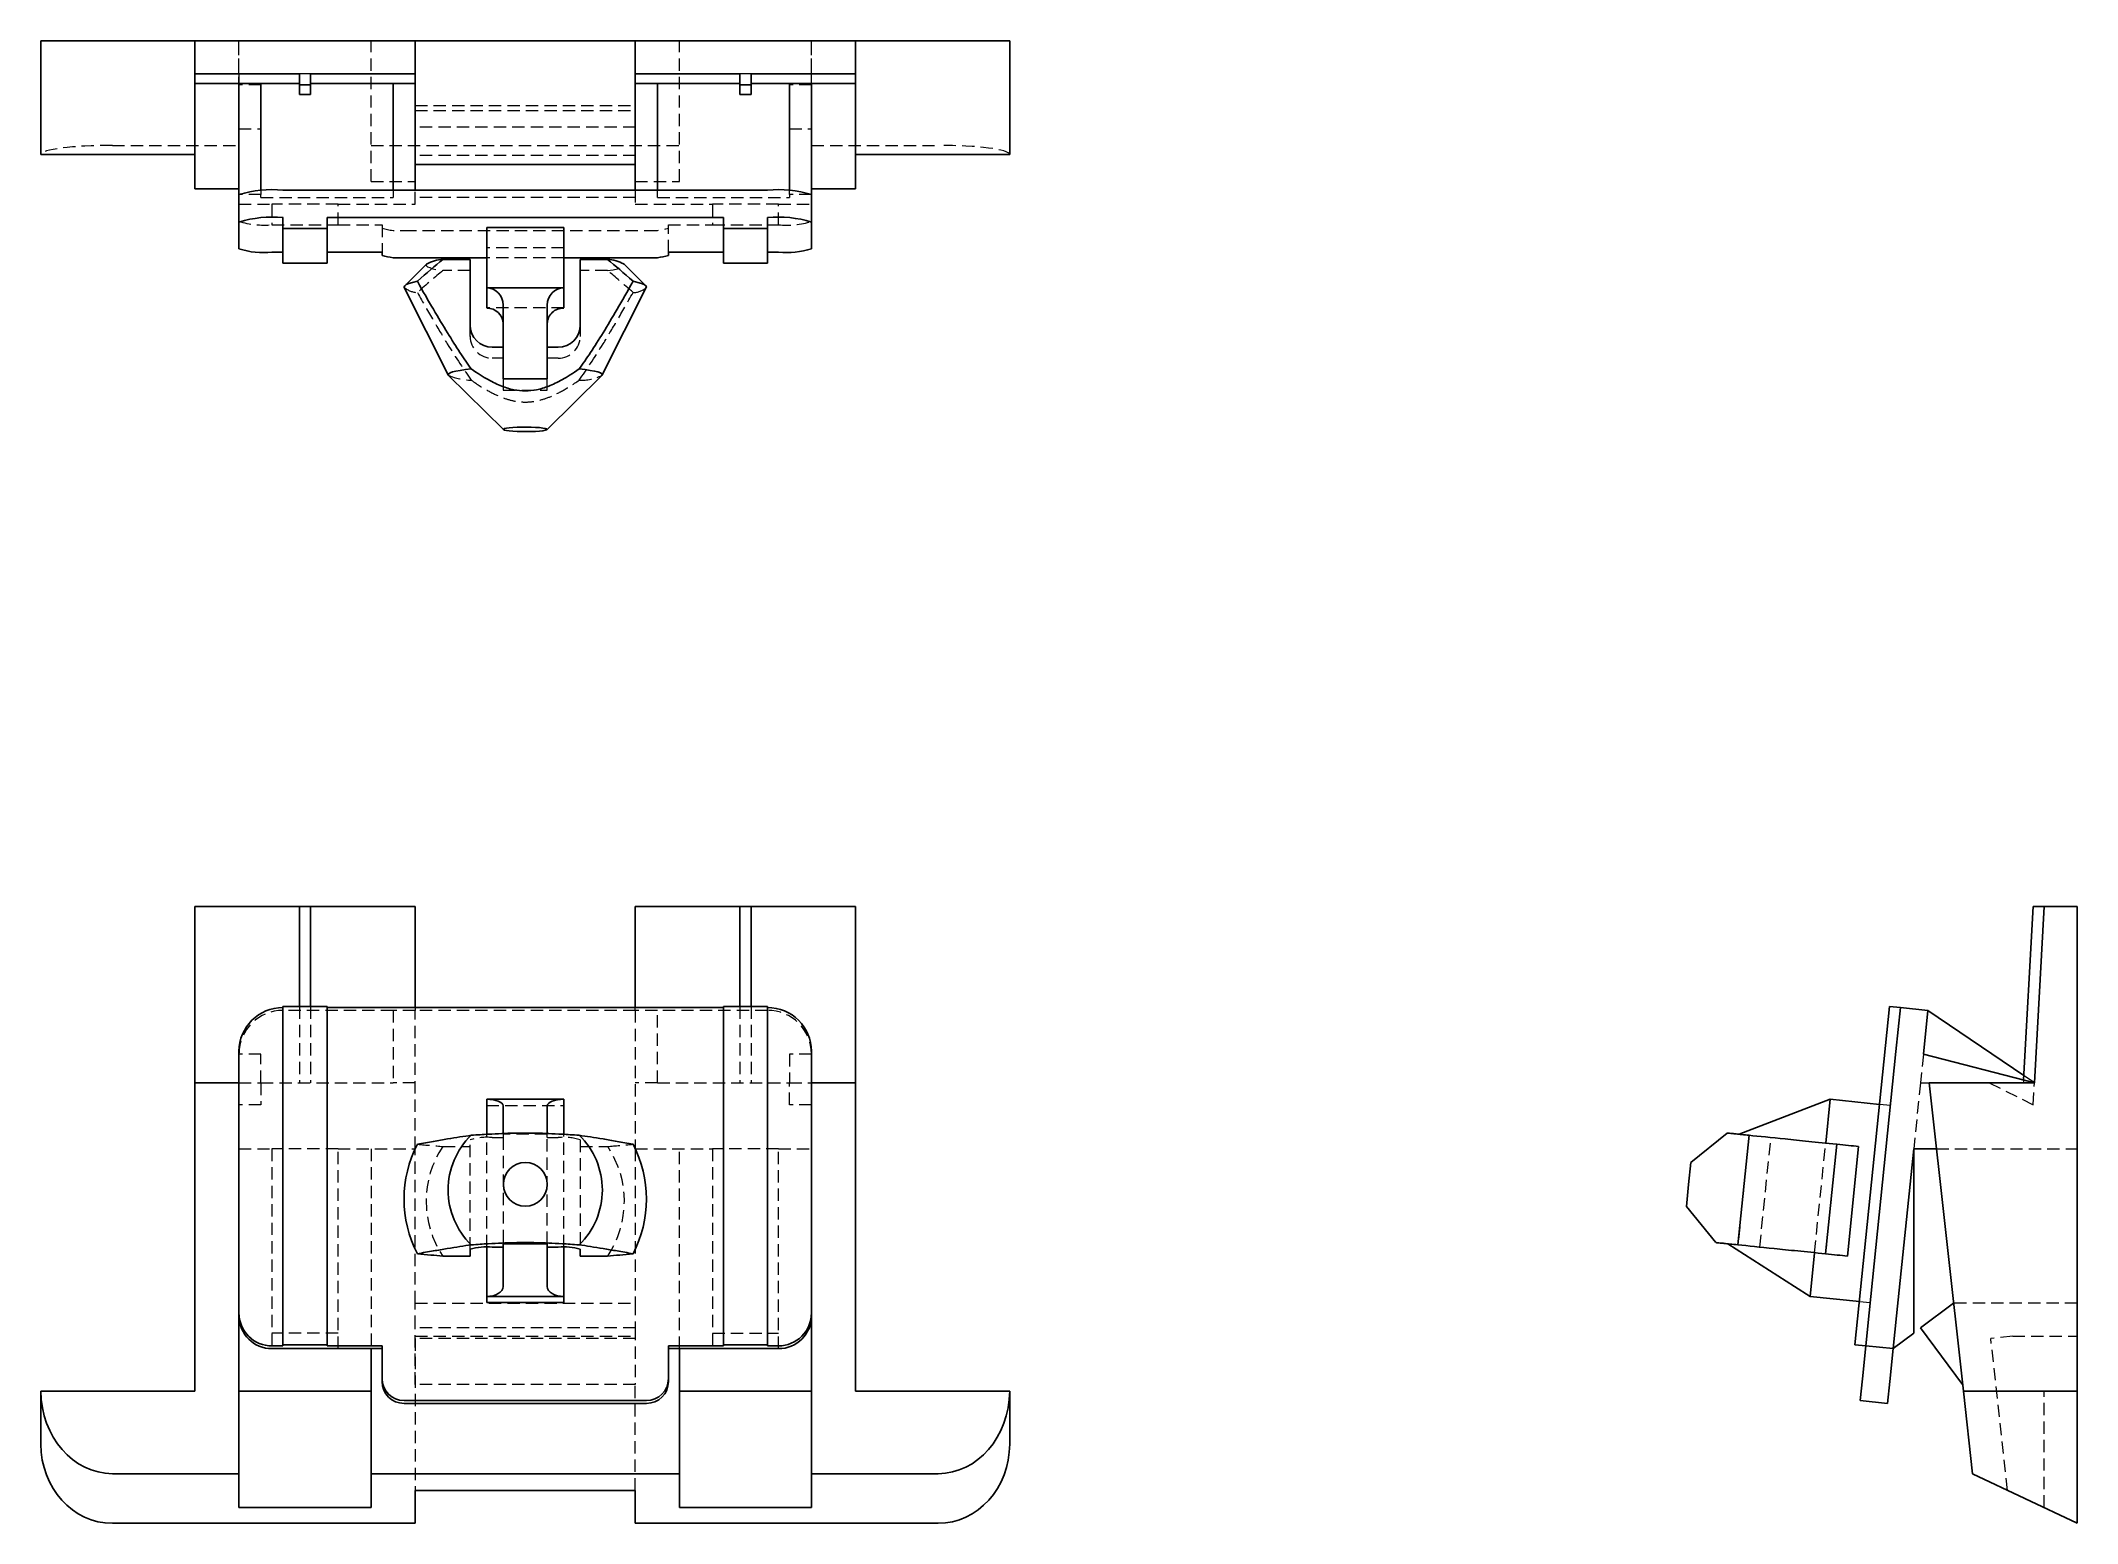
# Model space of a CAD drawing. Header units: millimetres. Extents: x 33 to 243, y 25 to 178.
import ezdxf

# ---------------------------------------------------------------- set-up
doc = ezdxf.new("R2010")
doc.units = ezdxf.units.MM
doc.linetypes.add('HIDDEN', pattern=[1.905, 1.27, -0.635])

msp = doc.modelspace()

# ---------------------------------------------------------------- linework, layer by layer
at = {"color": 7, "linetype": 'Continuous', "lineweight": 25}
for p, q in [((33, 166.63), (33, 178.17)), ((48.91, 178.17), (33, 178.17)), ((48.91, 174.76), (48.91, 178.17)), ((48.91, 178.17), (71.64, 178.17)), ((71.64, 174.76), (71.64, 178.17)), ((71.64, 178.17), (94.36, 178.17)), ((94.36, 178.17), (94.36, 174.76)), ((94.36, 178.17), (117.09, 178.17)), ((117.09, 174.76), (117.09, 178.17)), ((117.09, 178.17), (133, 178.17)), ((133, 178.17), (133, 166.63)), ((48.91, 174.76), (59.7, 174.76)), ((48.91, 173.75), (48.91, 174.76)), ((59.7, 174.76), (59.7, 173.62)), ((60.84, 174.76), (71.64, 174.76)), ((60.84, 174.76), (60.84, 173.62)), ((71.64, 174.76), (71.64, 173.75)), ((94.36, 174.76), (105.16, 174.76)), ((94.36, 173.75), (94.36, 174.76)), ((105.16, 174.76), (105.16, 173.62)), ((106.3, 174.76), (117.09, 174.76)), ((106.3, 174.76), (106.3, 173.62)), ((117.09, 174.76), (117.09, 173.75)), ((48.91, 173.75), (53.45, 173.75)), ((48.91, 162.88), (48.91, 173.75)), ((53.45, 173.75), (55.73, 173.75)), ((53.45, 162.29), (53.45, 173.75)), ((55.73, 173.75), (59.7, 173.75)), ((55.73, 173.75), (55.73, 162.69)), ((59.7, 173.62), (60.84, 173.62)), ((59.7, 173.62), (59.7, 172.61)), ((60.84, 172.61), (59.7, 172.61)), ((60.84, 173.75), (69.36, 173.75)), ((60.84, 173.62), (60.84, 172.61)), ((71.64, 173.75), (69.36, 173.75)), ((69.36, 162.75), (69.36, 173.75)), ((71.64, 173.75), (71.64, 162.75)), ((96.64, 173.75), (94.36, 173.75)), ((94.36, 162.75), (94.36, 173.75)), ((96.64, 173.75), (105.16, 173.75)), ((96.64, 173.75), (96.64, 162.75)), ((105.16, 173.62), (106.3, 173.62)), ((105.16, 173.62), (105.16, 172.61)), ((106.3, 172.61), (105.16, 172.61)), ((106.3, 173.75), (110.27, 173.75)), ((106.3, 173.62), (106.3, 172.61)), ((112.55, 173.75), (110.27, 173.75)), ((110.27, 162.69), (110.27, 173.75)), ((112.55, 173.75), (117.09, 173.75)), ((112.55, 173.75), (112.55, 162.29)), ((117.09, 173.75), (117.09, 162.88)), ((48.91, 166.42), (33, 166.42)), ((117.09, 166.42), (133, 166.42)), ((71.64, 165.41), (94.36, 165.41)), ((48.91, 162.88), (53.45, 162.88)), ((53.45, 162.29), (53.45, 159.46)), ((69.36, 162.75), (58, 162.75)), ((71.64, 162.75), (69.36, 162.75)), ((94.36, 162.75), (71.64, 162.75)), ((96.64, 162.75), (94.36, 162.75)), ((108, 162.75), (96.64, 162.75)), ((112.55, 162.88), (117.09, 162.88)), ((112.55, 159.46), (112.55, 162.29)), ((58, 159.92), (58, 158.79)), ((103.45, 159.92), (62.55, 159.92)), ((62.55, 159.92), (62.55, 158.79)), ((103.45, 159.92), (103.45, 158.79)), ((108, 159.92), (108, 158.79)), ((53.45, 156.7), (53.45, 159.46)), ((58, 158.79), (62.55, 158.79)), ((58, 155.22), (58, 158.79)), ((62.55, 158.79), (62.55, 155.22)), ((79.02, 158.89), (86.98, 158.89)), ((79.02, 152.67), (79.02, 158.89)), ((86.98, 158.89), (86.98, 152.67)), ((103.45, 158.79), (108, 158.79)), ((103.45, 155.22), (103.45, 158.79)), ((108, 158.79), (108, 155.22)), ((112.55, 156.7), (112.55, 159.46)), ((56.86, 156.35), (58, 156.35)), ((62.55, 156.35), (68.23, 156.35)), ((68.23, 156.35), (68.23, 156)), ((79.02, 155.77), (70.5, 155.77)), ((74.5, 155.6), (77.32, 155.6)), ((77.32, 155.6), (77.32, 148.82)), ((95.5, 155.77), (86.98, 155.77)), ((88.68, 148.82), (88.68, 155.6)), ((88.68, 155.6), (91.5, 155.6)), ((97.77, 156.35), (103.45, 156.35)), ((97.77, 156.35), (97.77, 156)), ((108, 156.35), (109.14, 156.35)), ((62.55, 155.22), (58, 155.22)), ((72.83, 155.13), (70.57, 152.89)), ((95.43, 152.89), (93.17, 155.13)), ((108, 155.22), (103.45, 155.22)), ((70.52, 152.7), (75.06, 143.68)), ((79.02, 152.67), (86.98, 152.67)), ((79.02, 150.59), (79.02, 152.67)), ((86.98, 150.59), (86.98, 152.67)), ((90.94, 143.68), (95.48, 152.7)), ((80.73, 143.28), (80.73, 150.89)), ((85.27, 150.89), (85.27, 143.28)), ((79.59, 146.56), (80.73, 146.56)), ((85.27, 146.56), (86.41, 146.56)), ((75.09, 143.63), (80.74, 138.04)), ((85.27, 143.28), (80.73, 143.28)), ((85.26, 138.04), (90.91, 143.63)), ((48.91, 88.82), (59.7, 88.82)), ((48.91, 70.64), (48.91, 88.82)), ((59.7, 88.82), (60.84, 88.82)), ((59.7, 88.82), (59.7, 78.52)), ((60.84, 88.82), (60.84, 78.52)), ((60.84, 88.82), (71.64, 88.82)), ((71.64, 88.82), (71.64, 78.4)), ((94.36, 88.82), (105.16, 88.82)), ((94.36, 78.4), (94.36, 88.82)), ((105.16, 88.82), (106.3, 88.82)), ((105.16, 88.82), (105.16, 78.52)), ((106.3, 88.82), (106.3, 78.52)), ((106.3, 88.82), (117.09, 88.82)), ((117.09, 88.82), (117.09, 70.64)), ((238.62, 88.82), (237.63, 70.93)), ((239.76, 88.82), (238.62, 88.82)), ((239.76, 88.82), (238.75, 70.64)), ((239.76, 88.82), (243.17, 88.82)), ((243.17, 88.82), (243.17, 38.82)), ((58, 78.52), (62.55, 78.52)), ((58, 43.61), (58, 78.52)), ((62.55, 78.52), (62.55, 43.61)), ((103.45, 78.4), (62.55, 78.4)), ((103.45, 78.52), (108, 78.52)), ((103.45, 43.61), (103.45, 78.52)), ((108, 78.52), (108, 43.61)), ((223.79, 78.52), (220.22, 43.61)), ((224.92, 78.4), (223.79, 78.52)), ((224.92, 78.4), (224.46, 73.88)), ((227.75, 78.11), (224.92, 78.4)), ((227.29, 73.59), (227.75, 78.11)), ((237.65, 71.38), (227.75, 78.11)), ((53.45, 46.88), (53.45, 73.88)), ((112.55, 46.88), (112.55, 73.88)), ((221.7, 46.88), (224.46, 73.88)), ((238.75, 70.64), (227.29, 73.59)), ((48.91, 38.82), (48.91, 70.64)), ((48.91, 70.64), (53.45, 70.64)), ((112.55, 70.64), (117.09, 70.64)), ((117.09, 70.64), (117.09, 38.82)), ((238.75, 70.64), (227.88, 70.64)), ((227.88, 70.64), (231.42, 38.82)), ((79.02, 68.93), (86.98, 68.93)), ((79.02, 65.32), (79.02, 68.93)), ((80.73, 65.41), (80.73, 68.25)), ((85.27, 68.25), (85.27, 65.4)), ((86.98, 65.32), (86.98, 68.93)), ((215.89, 68.25), (208.28, 65.32)), ((217.67, 68.93), (215.89, 68.25)), ((217.21, 64.41), (217.67, 68.93)), ((222.76, 68.41), (217.67, 68.93)), ((207.04, 65.45), (203.3, 62.41)), ((208.14, 53.91), (209.3, 65.22)), ((217.18, 52.99), (218.34, 64.29)), ((219.44, 52.76), (220.6, 64.06)), ((224.52, 46.59), (226.29, 63.82)), ((226.29, 63.82), (228.64, 63.82)), ((226.29, 44.8), (226.29, 63.82)), ((203.06, 60.14), (203.3, 62.41)), ((202.83, 57.88), (203.06, 60.14)), ((202.83, 57.88), (205.88, 54.14)), ((77.32, 52.76), (74.5, 52.76)), ((77.32, 53.45), (77.32, 52.76)), ((79.02, 48.58), (79.02, 53.68)), ((80.73, 53.68), (79.59, 53.68)), ((80.73, 54.02), (85.27, 54.02)), ((80.73, 49.61), (80.73, 54.02)), ((85.27, 54.02), (85.27, 49.61)), ((86.41, 53.68), (85.27, 53.68)), ((86.98, 48.58), (86.98, 53.68)), ((88.68, 52.76), (88.68, 53.45)), ((91.5, 52.76), (88.68, 52.76)), ((207.12, 54.02), (213.98, 49.61)), ((215.59, 48.58), (216.05, 53.1)), ((86.98, 48.58), (79.02, 48.58)), ((79.02, 47.95), (79.02, 48.58)), ((86.98, 48.58), (86.98, 47.95)), ((215.59, 48.58), (213.98, 49.61)), ((215.59, 48.58), (220.68, 48.06)), ((53.45, 46.88), (53.45, 46.59)), ((53.45, 30.3), (53.45, 46.59)), ((86.98, 47.95), (79.02, 47.95)), ((112.55, 46.59), (112.55, 46.88)), ((112.55, 46.59), (112.55, 30.3)), ((221.7, 46.88), (221.35, 43.49)), ((224.18, 43.2), (224.52, 46.59)), ((230.41, 47.91), (227, 45.34)), ((224.18, 43.2), (226.29, 44.8)), ((227, 45.34), (231.34, 39.51)), ((56.86, 43.49), (58, 43.49)), ((56.86, 43.2), (63.68, 43.2)), ((62.55, 43.61), (58, 43.61)), ((58, 43.49), (58, 43.61)), ((62.55, 43.49), (62.55, 43.61)), ((62.55, 43.49), (68.23, 43.49)), ((63.68, 43.2), (68.23, 43.2)), ((67.09, 43.2), (67.09, 30.3)), ((68.23, 43.49), (68.23, 40.1)), ((97.77, 43.49), (103.45, 43.49)), ((97.77, 43.49), (97.77, 40.1)), ((97.77, 43.2), (102.32, 43.2)), ((98.91, 30.3), (98.91, 43.2)), ((102.32, 43.2), (109.14, 43.2)), ((103.45, 43.61), (103.45, 43.49)), ((108, 43.61), (103.45, 43.61)), ((108, 43.49), (108, 43.61)), ((108, 43.49), (109.14, 43.49)), ((221.35, 43.49), (220.22, 43.61)), ((221.35, 43.49), (221, 40.1)), ((221.35, 43.49), (224.18, 43.2)), ((224.18, 43.2), (223.83, 39.81)), ((68.23, 40.1), (68.23, 39.81)), ((97.77, 39.81), (97.77, 40.1)), ((221, 40.1), (220.77, 37.84)), ((48.91, 38.82), (33, 38.82)), ((33, 38.82), (33, 33.35)), ((33, 38.82), (33, 38.82)), ((67.09, 38.82), (53.45, 38.82)), ((95.5, 37.84), (70.5, 37.84)), ((112.55, 38.82), (98.91, 38.82)), ((117.09, 38.82), (133, 38.82)), ((133, 38.82), (133, 38.82)), ((133, 33.35), (133, 38.82)), ((220.77, 37.84), (223.6, 37.55)), ((223.6, 37.55), (223.83, 39.81)), ((231.42, 38.82), (232.36, 30.3)), ((231.63, 38.82), (231.42, 38.82)), ((243.17, 38.82), (231.63, 38.82)), ((243.17, 33.35), (243.17, 38.82)), ((70.5, 37.55), (95.5, 37.55)), ((243.17, 25.18), (243.17, 33.35)), ((40.39, 30.3), (53.45, 30.3)), ((53.45, 26.8), (53.45, 30.3)), ((67.09, 30.3), (98.91, 30.3)), ((67.09, 30.3), (67.09, 26.8)), ((98.91, 26.8), (98.91, 30.3)), ((112.55, 30.3), (125.61, 30.3)), ((112.55, 30.3), (112.55, 26.8)), ((232.36, 30.3), (243.17, 25.18)), ((71.64, 28.58), (94.36, 28.58)), ((71.64, 28.58), (71.64, 25.18)), ((94.36, 25.18), (94.36, 28.58)), ((67.09, 26.8), (53.45, 26.8)), ((112.55, 26.8), (98.91, 26.8)), ((71.64, 25.18), (40.39, 25.18)), ((125.61, 25.18), (94.36, 25.18))]:
    msp.add_line(p, q, dxfattribs=at)
at = {"color": 7, "linetype": 'HIDDEN', "lineweight": 18}
for p, q in [((53.45, 163.64), (53.45, 178.17)), ((53.45, 174.76), (53.45, 178.17)), ((67.09, 163.64), (67.09, 178.17)), ((71.64, 165.41), (71.64, 178.17)), ((98.91, 163.64), (98.91, 178.17)), ((112.55, 163.64), (112.55, 178.17)), ((112.55, 174.76), (112.55, 178.17)), ((53.45, 174.76), (53.45, 173.75)), ((60.84, 174.76), (59.7, 174.76)), ((106.3, 174.76), (105.16, 174.76)), ((112.55, 173.75), (112.55, 174.76)), ((55.73, 173.62), (53.45, 173.62)), ((112.55, 173.62), (110.27, 173.62)), ((71.64, 171.5), (94.36, 171.5)), ((71.64, 170.98), (94.36, 170.98)), ((71.64, 169.24), (71.64, 170.98)), ((53.45, 169.08), (55.73, 169.08)), ((94.36, 169.24), (71.64, 169.24)), ((110.27, 169.08), (112.55, 169.08)), ((40.39, 167.36), (53.45, 167.36)), ((53.45, 167.36), (53.45, 163.64)), ((67.09, 167.36), (98.91, 167.36)), ((94.36, 166.34), (71.64, 166.34)), ((112.55, 163.64), (112.55, 167.36)), ((112.55, 167.36), (125.61, 167.36)), ((55.73, 162.29), (53.45, 162.29)), ((55.73, 162.69), (55.73, 162.29)), ((55.73, 161.98), (55.73, 162.29)), ((55.73, 161.98), (69.36, 161.98)), ((67.09, 163.64), (71.64, 163.64)), ((69.36, 162.75), (69.36, 161.98)), ((71.64, 161.29), (71.64, 162.75)), ((94.36, 162), (71.64, 162)), ((94.36, 163.64), (98.91, 163.64)), ((94.36, 162.75), (94.36, 161.29)), ((96.64, 161.98), (96.64, 162.75)), ((96.64, 161.98), (110.27, 161.98)), ((110.27, 162.29), (110.27, 162.69)), ((112.55, 162.29), (110.27, 162.29)), ((110.27, 162.29), (110.27, 161.98)), ((53.45, 161.29), (56.86, 161.29)), ((56.86, 161.29), (56.86, 161.29)), ((63.68, 161.29), (56.86, 161.29)), ((56.86, 161.29), (56.86, 159.18)), ((63.68, 161.29), (71.64, 161.29)), ((63.68, 161.29), (63.68, 161.29)), ((63.68, 159.18), (63.68, 161.29)), ((94.36, 161.29), (102.32, 161.29)), ((109.14, 161.29), (102.32, 161.29)), ((102.32, 161.29), (102.32, 161.29)), ((102.32, 161.29), (102.32, 159.18)), ((109.14, 161.29), (112.55, 161.29)), ((109.14, 159.18), (109.14, 161.29)), ((109.14, 161.29), (109.14, 161.29)), ((56.86, 159.18), (63.68, 159.18)), ((63.68, 159.18), (68.23, 159.18)), ((68.23, 159.18), (68.23, 156.35)), ((70.5, 158.6), (95.5, 158.6)), ((97.77, 159.18), (102.32, 159.18)), ((97.77, 156.35), (97.77, 159.18)), ((102.32, 159.18), (109.14, 159.18)), ((86.98, 156.81), (79.02, 156.81)), ((86.98, 155.77), (79.02, 155.77)), ((77.32, 154.44), (74.5, 154.44)), ((91.5, 154.44), (88.68, 154.44)), ((86.98, 150.59), (79.02, 150.59)), ((85.27, 150.89), (85.27, 148.98)), ((77.32, 147.66), (77.32, 148.82)), ((88.68, 148.82), (88.68, 147.66)), ((80.73, 145.4), (79.59, 145.4)), ((86.41, 145.4), (85.27, 145.4)), ((80.73, 143.28), (80.73, 142.12)), ((85.27, 142.12), (85.27, 143.28)), ((80.73, 142.12), (85.27, 142.12)), ((69.36, 78.11), (58, 78.11)), ((59.7, 78.52), (59.7, 70.64)), ((60.84, 78.52), (60.84, 70.64)), ((69.36, 78.11), (69.36, 70.64)), ((71.64, 78.11), (69.36, 78.11)), ((71.64, 78.4), (71.64, 78.11)), ((94.36, 78.11), (71.64, 78.11)), ((71.64, 63.82), (71.64, 78.11)), ((94.36, 78.11), (94.36, 78.4)), ((94.36, 78.11), (94.36, 63.82)), ((96.64, 78.11), (94.36, 78.11)), ((96.64, 70.64), (96.64, 78.11)), ((108, 78.11), (96.64, 78.11)), ((105.16, 78.52), (105.16, 70.64)), ((106.3, 78.52), (106.3, 70.64)), ((55.73, 73.59), (53.45, 73.59)), ((55.73, 70.64), (55.73, 73.59)), ((110.27, 73.59), (110.27, 70.64)), ((112.55, 73.59), (110.27, 73.59)), ((227.29, 73.59), (226.98, 70.64)), ((53.45, 70.64), (55.73, 70.64)), ((55.73, 70.64), (69.36, 70.64)), ((55.73, 70.64), (55.73, 68.36)), ((71.64, 70.64), (69.36, 70.64)), ((96.64, 70.64), (94.36, 70.64)), ((96.64, 70.64), (110.27, 70.64)), ((110.27, 70.64), (112.55, 70.64)), ((110.27, 68.36), (110.27, 70.64)), ((226.98, 70.64), (226.29, 63.82)), ((226.98, 70.64), (227.88, 70.64)), ((234.08, 70.64), (238.62, 68.36)), ((237.63, 70.93), (237.61, 70.64)), ((238.75, 70.64), (237.65, 71.38)), ((238.62, 68.36), (238.75, 70.64)), ((55.73, 68.36), (53.45, 68.36)), ((79.02, 68.29), (86.98, 68.29)), ((112.55, 68.36), (110.27, 68.36)), ((223.89, 68.29), (222.76, 68.41)), ((79.02, 53.68), (79.02, 65.32)), ((80.73, 65.32), (80.73, 65.41)), ((80.73, 65.32), (80.73, 64.99)), ((85.27, 65.32), (80.73, 65.32)), ((85.27, 65.4), (85.27, 65.32)), ((85.27, 64.99), (85.27, 65.32)), ((86.98, 53.68), (86.98, 65.32)), ((209.3, 65.22), (208.14, 53.91)), ((53.45, 63.82), (56.86, 63.82)), ((53.45, 46.59), (53.45, 63.82)), ((56.86, 63.82), (56.86, 43.2)), ((63.68, 63.82), (56.86, 63.82)), ((63.68, 43.2), (63.68, 63.82)), ((63.68, 63.82), (71.64, 63.82)), ((67.09, 63.82), (67.09, 43.2)), ((71.64, 47.91), (71.64, 63.82)), ((74.5, 64.06), (77.32, 64.06)), ((77.32, 53.45), (77.32, 64.76)), ((79.59, 64.99), (80.73, 64.99)), ((80.73, 64.99), (80.73, 54.02)), ((85.27, 54.02), (85.27, 64.99)), ((85.27, 64.99), (86.41, 64.99)), ((88.68, 64.76), (88.68, 53.45)), ((88.68, 64.06), (91.5, 64.06)), ((94.36, 63.82), (102.32, 63.82)), ((94.36, 63.82), (94.36, 47.91)), ((98.91, 43.2), (98.91, 63.82)), ((102.32, 63.82), (102.32, 43.2)), ((109.14, 63.82), (102.32, 63.82)), ((109.14, 43.2), (109.14, 63.82)), ((109.14, 63.82), (112.55, 63.82)), ((210.4, 53.68), (211.56, 64.99)), ((216.05, 53.1), (217.21, 64.41)), ((218.34, 64.29), (217.18, 52.99)), ((228.64, 63.82), (243.17, 63.82)), ((71.64, 47.91), (94.36, 47.91)), ((71.64, 45.34), (71.64, 47.91)), ((94.36, 47.91), (94.36, 45.34)), ((220.68, 48.06), (221.81, 47.95)), ((243.17, 47.91), (230.41, 47.91)), ((63.68, 44.8), (56.86, 44.8)), ((94.36, 45.34), (71.64, 45.34)), ((71.64, 39.51), (71.64, 45.34)), ((71.64, 44.5), (94.36, 44.5)), ((71.64, 44.25), (71.64, 28.58)), ((94.36, 44.25), (71.64, 44.25)), ((94.36, 45.34), (94.36, 39.51)), ((102.32, 44.8), (109.14, 44.8)), ((236.5, 44.5), (234.24, 44.25)), ((235.98, 28.58), (234.24, 44.25)), ((236.5, 44.5), (243.17, 44.5)), ((94.36, 39.51), (71.64, 39.51)), ((94.36, 28.58), (94.36, 39.51)), ((239.76, 26.8), (239.76, 38.82))]:
    msp.add_line(p, q, dxfattribs=at)
at = {"color": 7, "linetype": 'HIDDEN', "lineweight": 18, "flags": 128}
for points in [[(72.83, 155.13), (72.79, 155.08), (72.79, 154.97), (72.9, 154.85), (73.14, 154.75), (73.48, 154.64), (73.94, 154.54), (74.5, 154.44)], [(91.5, 154.44), (92.06, 154.54), (92.52, 154.64), (92.86, 154.75), (93.1, 154.85), (93.21, 154.97), (93.21, 155.08), (93.17, 155.13)]]:
    msp.add_lwpolyline(points, dxfattribs=at)
at = {"color": 7, "linetype": 'Continuous', "lineweight": 25, "flags": 128}
for points in [[(71.87, 153.34), (71.38, 153.23), (71, 153.12), (70.72, 153), (70.56, 152.88), (70.5, 152.76), (70.52, 152.7)], [(95.48, 152.7), (95.5, 152.76), (95.44, 152.88), (95.28, 153), (95, 153.12), (94.62, 153.23), (94.13, 153.34)], [(77.43, 144.3), (76.82, 144.23), (76.3, 144.15), (75.85, 144.07), (75.5, 143.99), (75.25, 143.9), (75.1, 143.81), (75.05, 143.72), (75.09, 143.63)], [(90.91, 143.63), (90.95, 143.72), (90.9, 143.81), (90.75, 143.9), (90.5, 143.99), (90.15, 144.07), (89.7, 144.15), (89.18, 144.23), (88.57, 144.3)], [(85.27, 138.06), (85.22, 138.11), (85.06, 138.16), (84.81, 138.2), (84.47, 138.24), (84.06, 138.27), (83.61, 138.29), (83.12, 138.3), (82.63, 138.29), (82.16, 138.28), (81.72, 138.26), (81.35, 138.22), (81.05, 138.18), (80.85, 138.14), (80.74, 138.09), (80.74, 138.04), (80.85, 137.99), (81.05, 137.95), (81.35, 137.91), (81.72, 137.87), (82.16, 137.85), (82.63, 137.84), (83.12, 137.83), (83.61, 137.84), (84.06, 137.86), (84.47, 137.89), (84.81, 137.92), (85.06, 137.97), (85.22, 138.01), (85.27, 138.06)]]:
    msp.add_lwpolyline(points, dxfattribs=at)
at = {"color": 7, "linetype": 'Continuous', "lineweight": 25}
msp.add_circle((83.01, 60.15), 2.26, dxfattribs=at)
for centre, radius, start, end in [((56.88, 151.24), 11.56, 84.4192, 107.207), ((109.12, 151.24), 11.56, 72.793, 95.5808), ((56.88, 148.41), 11.56, 84.4192, 107.207), ((109.12, 148.41), 11.56, 72.793, 95.5808), ((55.99, 164.64), 8.34, 252.3286, 276.0453), ((69.94, 161.53), 5.78, 252.793, 275.5808), ((74.62, 151.97), 3.63, 91.952, 119.6088), ((91.28, 151.6), 4.01, 61.7124, 86.7268), ((96.06, 161.53), 5.78, 264.4192, 287.207), ((109.95, 165.32), 9.01, 264.8491, 286.7771), ((79.59, 148.82), 2.27, 180.1496, 270.1488), ((86.41, 148.82), 2.27, 269.8512, 359.8504), ((57.99, 73.87), 4.53, 89.8512, 179.8504), ((108.01, 73.87), 4.53, 0.1496, 90.1488), ((82.93, 59.57), 7.89, 134.2163, 225.7837), ((83.07, 59.57), 7.89, 314.2163, 45.7837), ((82.88, 58.64), 12.38, 152.832, 207.168), ((83.12, 58.64), 12.38, 332.832, 27.168), ((79.03, 47.93), 5.78, 84.4192, 107.207), ((86.97, 47.93), 5.78, 72.793, 95.5808), ((56.85, 46.89), 3.4, 180.1435, 270.155), ((56.86, 46.6), 3.4, 180.1558, 270.1427), ((109.14, 46.89), 3.4, 269.8573, 359.8442), ((109.15, 46.6), 3.4, 269.845, 359.8565), ((70.49, 40.11), 2.27, 180.1496, 270.1488), ((95.51, 40.11), 2.27, 269.8512, 359.8504), ((70.49, 39.82), 2.27, 180.1496, 270.1488), ((95.51, 39.82), 2.27, 269.8512, 359.8504)]:
    msp.add_arc(centre, radius, start, end, dxfattribs=at)
at = {"color": 7, "linetype": 'HIDDEN', "lineweight": 18}
for centre, radius, start, end in [((56.05, 168.15), 9.01, 253.2229, 275.1509), ((69.94, 164.35), 5.78, 252.793, 275.5808), ((96.06, 164.35), 5.78, 264.4192, 287.207), ((110.01, 167.47), 8.34, 263.9547, 287.6714), ((71.99, 154.53), 2.35, 231.3176, 267.0325), ((94.1, 154.3), 2.12, 270.8727, 310.7772), ((79.59, 147.67), 2.27, 180.1496, 270.1488), ((86.41, 147.67), 2.27, 269.8512, 359.8504), ((77.51, 149.3), 6.16, 246.8469, 269.295), ((88.79, 147.89), 4.76, 267.3407, 296.5173), ((57.99, 73.58), 4.53, 89.8512, 179.8504), ((108.01, 73.58), 4.53, 0.1496, 90.1488), ((82.9, 58.41), 10.13, 146.0908, 213.9092), ((79.03, 59.23), 5.78, 84.4192, 107.207), ((86.97, 59.23), 5.78, 72.793, 95.5808), ((83.1, 58.41), 10.13, 326.0908, 33.9092)]:
    msp.add_arc(centre, radius, start, end, dxfattribs=at)
for centre, start_param, end_param in [((40.39, 166.41), 1.570796, 3.129079), ((125.61, 166.41), 0.012514, 1.570796)]:
    msp.add_ellipse(centre, major_axis=(7.39, 0), ratio=0.129777, start_param=start_param, end_param=end_param, dxfattribs=at)
at = {"color": 7, "linetype": 'Continuous', "lineweight": 25}
for centre, major_axis, ratio, start_param, end_param in [((40.39, 166.63), (0, -17.25), 0.428086, 4.712389, 4.724903), ((125.61, 166.63), (0, -17.25), 0.428086, 1.558282, 1.570796), ((79.02, 150.89), (0, 1.78), 0.955682, 4.712389, 6.283185), ((86.98, 150.89), (0, 1.78), 0.955682, 0, 1.570796), ((79.02, 148.98), (1.7, 0), 0.943235, 0, 1.570796), ((86.98, 148.98), (1.7, 0), 0.943235, 1.570796, 3.141593), ((79.02, 68.25), (1.7, 0), 0.402101, 0, 1.570796), ((86.98, 68.25), (1.7, 0), 0.402101, 1.570796, 3.141593), ((79.02, 49.61), (1.7, 0), 0.605714, 4.712389, 6.283185), ((86.98, 49.61), (1.7, 0), 0.605714, 3.141593, 4.712389), ((40.39, 38.93), (0, 8.63), 0.856173, 1.58331, 3.141593), ((125.61, 38.93), (0, 8.63), 0.856173, 3.141593, 4.699875), ((40.39, 33.35), (0, -8.17), 0.903738, 4.712389, 6.283185), ((125.61, 33.35), (0, -8.17), 0.903738, 0, 1.570796)]:
    msp.add_ellipse(centre, major_axis=major_axis, ratio=ratio, start_param=start_param, end_param=end_param, dxfattribs=at)
for points in [[(71.87, 153.34), (72.83, 154.2), (73.7, 154.94), (74.5, 155.6)], [(91.5, 155.6), (92.3, 154.94), (93.17, 154.2), (94.13, 153.34)], [(220.6, 64.06), (219.94, 64.13), (219.2, 64.21), (218.34, 64.29)], [(74.5, 52.76), (73.7, 52.82), (72.84, 52.9), (71.87, 52.99)], [(94.13, 52.99), (93.16, 52.9), (92.3, 52.82), (91.5, 52.76)], [(217.18, 52.99), (218.05, 52.9), (218.79, 52.82), (219.44, 52.76)]]:
    msp.add_open_spline(points, degree=3, dxfattribs=at)
at = {"color": 7, "linetype": 'HIDDEN', "lineweight": 18}
for points in [[(74.5, 154.44), (73.7, 153.79), (72.84, 153.05), (71.87, 152.18)], [(94.13, 152.18), (93.16, 153.05), (92.3, 153.79), (91.5, 154.44)], [(71.87, 64.29), (72.83, 64.21), (73.7, 64.13), (74.5, 64.06)], [(91.5, 64.06), (92.3, 64.13), (93.17, 64.21), (94.13, 64.29)]]:
    msp.add_open_spline(points, degree=3, dxfattribs=at)
at = {"color": 7, "linetype": 'Continuous', "lineweight": 25}
for points, knots in [([(77.43, 144.3), (76.69, 145.33), (75.88, 146.56), (74.52, 148.77), (74.04, 149.58), (73.01, 151.33), (72.46, 152.29), (71.87, 153.34)], [0, 0, 0, 0, 0.5, 0.5, 0.75, 0.75, 1, 1, 1, 1]), ([(94.13, 153.34), (93.54, 152.29), (92.99, 151.33), (91.96, 149.58), (91.48, 148.77), (90.12, 146.56), (89.31, 145.33), (88.57, 144.3)], [0, 0, 0, 0, 0.25, 0.25, 0.5, 0.5, 1, 1, 1, 1]), ([(88.57, 144.3), (87.92, 143.84), (87.35, 143.49), (86.32, 142.92), (85.86, 142.7), (84.98, 142.35), (84.57, 142.23), (83.77, 142.07), (83.39, 142.03), (82.61, 142.03), (82.23, 142.07), (81.43, 142.23), (81.02, 142.35), (80.14, 142.7), (79.68, 142.92), (78.65, 143.49), (78.08, 143.84), (77.43, 144.3)], [0, 0, 0, 0, 0.125, 0.125, 0.25, 0.25, 0.375, 0.375, 0.5, 0.5, 0.625, 0.625, 0.75, 0.75, 0.875, 0.875, 1, 1, 1, 1]), ([(77.43, 65.22), (76.69, 65.11), (75.88, 64.99), (74.52, 64.76), (74.04, 64.68), (73.01, 64.5), (72.46, 64.4), (71.87, 64.29)], [0, 0, 0, 0, 0.5, 0.5, 0.75, 0.75, 1, 1, 1, 1]), ([(88.57, 65.22), (87.92, 65.26), (87.35, 65.3), (86.32, 65.36), (85.86, 65.38), (84.98, 65.42), (84.57, 65.43), (83.77, 65.45), (83.39, 65.45), (82.61, 65.45), (82.23, 65.45), (81.43, 65.43), (81.02, 65.42), (80.14, 65.38), (79.68, 65.36), (78.65, 65.3), (78.08, 65.26), (77.43, 65.22)], [0, 0, 0, 0, 0.125, 0.125, 0.25, 0.25, 0.375, 0.375, 0.5, 0.5, 0.625, 0.625, 0.75, 0.75, 0.875, 0.875, 1, 1, 1, 1]), ([(94.13, 64.29), (93.54, 64.4), (92.99, 64.5), (91.96, 64.68), (91.48, 64.76), (90.12, 64.99), (89.31, 65.11), (88.57, 65.22)], [0, 0, 0, 0, 0.25, 0.25, 0.5, 0.5, 1, 1, 1, 1]), ([(209.3, 65.22), (209.04, 65.24), (208.57, 65.29), (207.99, 65.35), (207.57, 65.4), (207.27, 65.43), (207.1, 65.44), (207.03, 65.45), (207.04, 65.45), (207.04, 65.45)], [0, 0, 0, 0, 0.225713, 0.413623, 0.574567, 0.716656, 0.846438, 0.969607, 1, 1, 1, 1]), ([(218.34, 64.29), (217.29, 64.4), (216.33, 64.5), (214.58, 64.68), (213.77, 64.76), (211.56, 64.99), (210.33, 65.11), (209.3, 65.22)], [0, 0, 0, 0, 0.25, 0.25, 0.5, 0.5, 1, 1, 1, 1]), ([(71.87, 52.99), (72.45, 53.1), (73, 53.19), (74.02, 53.37), (74.5, 53.45), (75.87, 53.68), (76.68, 53.81), (77.43, 53.91)], [0, 0, 0, 0, 0.25, 0.25, 0.5, 0.5, 1, 1, 1, 1]), ([(77.43, 53.91), (78.08, 53.96), (78.65, 54), (79.68, 54.06), (80.14, 54.08), (81.02, 54.11), (81.43, 54.13), (82.23, 54.14), (82.61, 54.15), (83.39, 54.15), (83.77, 54.14), (84.57, 54.13), (84.98, 54.11), (85.86, 54.08), (86.32, 54.06), (87.35, 54), (87.92, 53.96), (88.57, 53.91)], [0, 0, 0, 0, 0.125, 0.125, 0.25, 0.25, 0.375, 0.375, 0.5, 0.5, 0.625, 0.625, 0.75, 0.75, 0.875, 0.875, 1, 1, 1, 1]), ([(88.57, 53.91), (89.32, 53.81), (90.13, 53.68), (91.5, 53.45), (91.98, 53.37), (93, 53.19), (93.55, 53.1), (94.13, 52.99)], [0, 0, 0, 0, 0.5, 0.5, 0.75, 0.75, 1, 1, 1, 1]), ([(205.89, 54.14), (205.89, 54.14), (205.89, 54.14), (206.03, 54.13), (206.31, 54.1), (206.74, 54.06), (207.35, 53.99), (207.86, 53.94), (208.14, 53.91)], [0, 0, 0, 0, 0.091479, 0.23027, 0.381127, 0.552302, 0.753989, 1, 1, 1, 1]), ([(208.14, 53.91), (209.19, 53.81), (210.42, 53.68), (212.64, 53.45), (213.44, 53.37), (215.19, 53.19), (216.14, 53.1), (217.18, 52.99)], [0, 0, 0, 0, 0.5, 0.5, 0.75, 0.75, 1, 1, 1, 1])]:
    msp.add_open_spline(points, degree=3, knots=knots, dxfattribs=at)
at = {"color": 7, "linetype": 'HIDDEN', "lineweight": 18}
for points, knots in [([(71.87, 152.18), (72.45, 151.14), (73, 150.19), (74.02, 148.44), (74.5, 147.64), (75.87, 145.42), (76.68, 144.19), (77.43, 143.14)], [0, 0, 0, 0, 0.25, 0.25, 0.5, 0.5, 1, 1, 1, 1]), ([(88.57, 143.14), (89.32, 144.19), (90.13, 145.42), (91.5, 147.64), (91.98, 148.44), (93, 150.19), (93.55, 151.14), (94.13, 152.18)], [0, 0, 0, 0, 0.5, 0.5, 0.75, 0.75, 1, 1, 1, 1]), ([(77.43, 143.14), (78.08, 142.69), (78.65, 142.33), (79.68, 141.76), (80.14, 141.54), (81.02, 141.2), (81.43, 141.08), (82.23, 140.92), (82.61, 140.88), (83.39, 140.88), (83.77, 140.92), (84.57, 141.08), (84.98, 141.2), (85.86, 141.54), (86.32, 141.76), (87.35, 142.33), (87.92, 142.69), (88.57, 143.14)], [0, 0, 0, 0, 0.125, 0.125, 0.25, 0.25, 0.375, 0.375, 0.5, 0.5, 0.625, 0.625, 0.75, 0.75, 0.875, 0.875, 1, 1, 1, 1])]:
    msp.add_open_spline(points, degree=3, knots=knots, dxfattribs=at)

doc.saveas('drawing.dxf')
